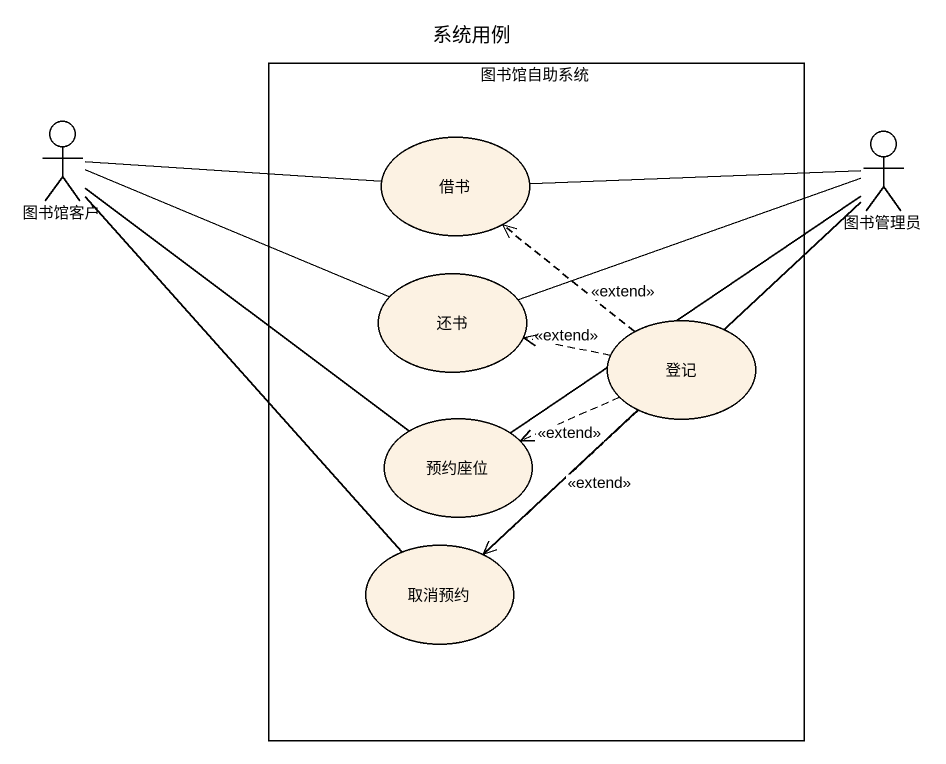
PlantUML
@startuml
title 系统用例
rectangle 图书馆自助系统 {
  usecase 借书
  usecase 还书
  usecase 登记
  usecase 预约座位
  usecase 取消预约
}
actor 图书馆客户
actor 图书管理员
图书馆客户 -right- 借书
图书馆客户 -right- 还书
图书馆客户 -- 预约座位
图书馆客户 -- 取消预约
图书管理员 -left- 借书
图书管理员 -left- 还书
图书管理员 -- 预约座位
图书管理员 -- 取消预约
登记 .up.> 借书 : <<extend>>
登记 .left.> 还书 : <<extend>>
登记 .left.> 预约座位 : <<extend>>
登记 ..> 取消预约 : <<extend>>
@enduml
